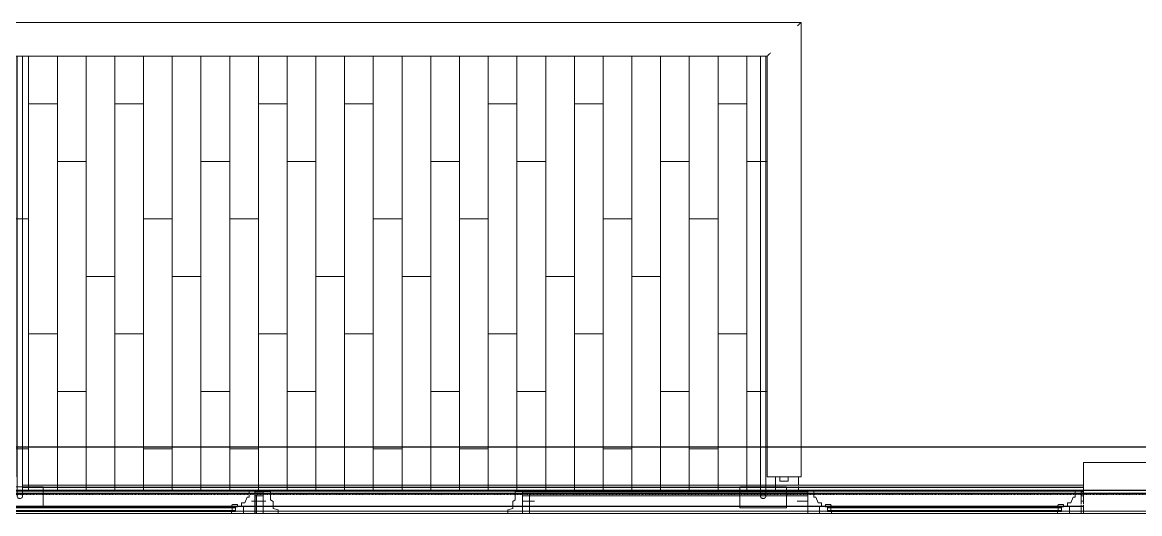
# Model space of a CAD drawing. Header units: inches. Extents: x -4235 to -464, y 9767 to 12269.
# Drawn here: x -3707.1 to -3551.5, y 12115.8 to 12184.2 of the extents above; entities that cross this region are included whole.
import ezdxf

# ---------------------------------------------------------------- set-up
doc = ezdxf.new("R2010")
doc.units = ezdxf.units.IN
doc.header["$MEASUREMENT"] = 0
doc.linetypes.add('Dash 1_16_', pattern=[0.125, 0.0625, -0.0625])
for name, color, linetype, lineweight in [('A-DOOR-1', 31, 'Continuous', 9), ('A-DOOR-FRAM', 31, 'Continuous', 20), ('A-FLOR-1', 192, 'Continuous', 9), ('A-FLOR-HRAL', 11, 'Continuous', 9), ('A-FLOR-PATT-1', 9, 'Continuous', 9), ('A-GENM', 5, 'Continuous', 9), ('A-GLAZ-1', 151, 'Continuous', 9), ('A-GLAZ-2', 151, 'Continuous', 20), ('A-ROOF-1', 10, 'Dash 1_16_', 9), ('A-WALL-1', 113, 'Continuous', 9), ('C-PROP-LINE-1', 91, 'Dash 1_16_', 50)]:
    doc.layers.add(name, color=color, linetype=linetype, lineweight=lineweight)

# ---------------------------------------------------------------- blocks, each defined once
blk = doc.blocks.new('Basic Wall _ EXT - FIBER CEMENT - LARGE - ___-2505162-BACKGROUND - ROOF PLAN')
at = {"layer": 'A-WALL-1'}
for p, q in [((-3673.59, 12118.91), (-3674.72, 12118.91)), ((-3673.59, 12118.91), (-3674.72, 12118.91)), ((-3674.72, 12118.88), (-3673.59, 12118.88)), ((-3673.59, 12118.88), (-3674.72, 12118.88)), ((-3607.23, 12118.91), (-3637.46, 12118.91)), ((-3607.23, 12118.91), (-3637.46, 12118.91)), ((-3637.46, 12118.88), (-3607.23, 12118.88)), ((-3607.23, 12118.88), (-3637.46, 12118.88)), ((-3605.43, 12118.91), (-3607.21, 12118.91)), ((-3605.43, 12118.91), (-3607.21, 12118.91)), ((-3607.21, 12118.88), (-3605.43, 12118.88)), ((-3605.43, 12118.88), (-3607.21, 12118.88)), ((-3604.36, 12118.91), (-3605.43, 12118.91)), ((-3604.36, 12118.91), (-3605.43, 12118.91)), ((-3605.42, 12118.88), (-3604.36, 12118.88)), ((-3604.36, 12118.88), (-3605.42, 12118.88)), ((-3604.25, 12118.91), (-3604.31, 12118.91)), ((-3604.25, 12118.91), (-3604.31, 12118.91)), ((-3604.31, 12118.88), (-3604.25, 12118.88)), ((-3604.25, 12118.88), (-3604.31, 12118.88)), ((-3604.17, 12118.91), (-3604.25, 12118.91)), ((-3604.17, 12118.91), (-3604.25, 12118.91)), ((-3604.25, 12118.88), (-3604.17, 12118.88)), ((-3604.17, 12118.88), (-3604.25, 12118.88)), ((-3604.08, 12118.91), (-3604.17, 12118.91)), ((-3604.08, 12118.91), (-3604.17, 12118.91)), ((-3604.17, 12118.88), (-3604.08, 12118.88)), ((-3604.08, 12118.88), (-3604.17, 12118.88)), ((-3603.98, 12118.91), (-3604.08, 12118.91)), ((-3603.98, 12118.91), (-3604.08, 12118.91)), ((-3604.08, 12118.88), (-3603.98, 12118.88)), ((-3603.98, 12118.88), (-3604.08, 12118.88)), ((-3603.89, 12118.91), (-3603.98, 12118.91)), ((-3603.89, 12118.91), (-3603.98, 12118.91)), ((-3603.98, 12118.88), (-3603.89, 12118.88)), ((-3603.89, 12118.88), (-3603.98, 12118.88)), ((-3603.8, 12118.91), (-3603.88, 12118.91)), ((-3603.8, 12118.91), (-3603.88, 12118.91)), ((-3603.88, 12118.88), (-3603.8, 12118.88)), ((-3603.8, 12118.88), (-3603.88, 12118.88)), ((-3603.72, 12118.91), (-3603.79, 12118.91)), ((-3603.72, 12118.91), (-3603.79, 12118.91)), ((-3603.78, 12118.88), (-3603.72, 12118.88)), ((-3603.72, 12118.88), (-3603.78, 12118.88)), ((-3603.66, 12118.91), (-3603.72, 12118.91)), ((-3603.66, 12118.91), (-3603.72, 12118.91)), ((-3603.72, 12118.88), (-3603.66, 12118.88)), ((-3603.66, 12118.88), (-3603.72, 12118.88)), ((-3600.84, 12118.91), (-3603.61, 12118.91)), ((-3600.84, 12118.91), (-3603.61, 12118.91)), ((-3603.61, 12118.88), (-3600.84, 12118.88)), ((-3600.84, 12118.88), (-3603.61, 12118.88)), ((-3600.73, 12118.91), (-3600.82, 12118.91)), ((-3600.73, 12118.91), (-3600.82, 12118.91)), ((-3600.82, 12118.88), (-3600.73, 12118.88)), ((-3600.73, 12118.88), (-3600.82, 12118.88)), ((-3597.74, 12118.91), (-3600.73, 12118.91)), ((-3597.74, 12118.91), (-3600.73, 12118.91)), ((-3600.73, 12118.88), (-3597.74, 12118.88)), ((-3597.74, 12118.88), (-3600.73, 12118.88)), ((-3559.34, 12118.91), (-3559.71, 12118.91)), ((-3559.34, 12118.91), (-3559.71, 12118.91)), ((-3559.71, 12118.88), (-3559.34, 12118.88)), ((-3559.34, 12118.88), (-3559.71, 12118.88)), ((-3673.59, 12116.87), (-3674.72, 12116.87)), ((-3673.59, 12116.87), (-3674.72, 12116.87)), ((-3674.72, 12116.84), (-3673.59, 12116.84)), ((-3673.59, 12116.84), (-3674.72, 12116.84)), ((-3607.23, 12116.87), (-3637.46, 12116.87)), ((-3607.23, 12116.87), (-3637.46, 12116.87)), ((-3637.46, 12116.84), (-3607.23, 12116.84)), ((-3607.23, 12116.84), (-3637.46, 12116.84)), ((-3607.13, 12116.87), (-3607.23, 12116.87)), ((-3607.13, 12116.87), (-3607.23, 12116.87)), ((-3607.23, 12116.84), (-3607.13, 12116.84)), ((-3607.13, 12116.84), (-3607.23, 12116.84)), ((-3606.82, 12116.87), (-3607.12, 12116.87)), ((-3606.82, 12116.87), (-3607.12, 12116.87)), ((-3607.12, 12116.84), (-3606.82, 12116.84)), ((-3606.82, 12116.84), (-3607.12, 12116.84)), ((-3606.32, 12116.87), (-3606.8, 12116.87)), ((-3606.32, 12116.87), (-3606.8, 12116.87)), ((-3606.8, 12116.84), (-3606.31, 12116.84)), ((-3606.31, 12116.84), (-3606.8, 12116.84)), ((-3601.21, 12116.87), (-3606.28, 12116.87)), ((-3601.21, 12116.87), (-3606.28, 12116.87)), ((-3606.28, 12116.84), (-3601.2, 12116.84)), ((-3601.2, 12116.84), (-3606.28, 12116.84)), ((-3600.87, 12116.87), (-3601.17, 12116.87)), ((-3600.87, 12116.87), (-3601.17, 12116.87)), ((-3601.17, 12116.84), (-3600.86, 12116.84)), ((-3600.86, 12116.84), (-3601.17, 12116.84)), ((-3600.74, 12116.87), (-3600.84, 12116.87)), ((-3600.74, 12116.87), (-3600.84, 12116.87)), ((-3600.84, 12116.84), (-3600.74, 12116.84)), ((-3600.74, 12116.84), (-3600.84, 12116.84)), ((-3597.74, 12116.87), (-3600.74, 12116.87)), ((-3597.74, 12116.87), (-3600.74, 12116.87)), ((-3600.74, 12116.84), (-3597.74, 12116.84)), ((-3597.74, 12116.84), (-3600.74, 12116.84)), ((-3559.34, 12116.87), (-3559.71, 12116.87)), ((-3559.34, 12116.87), (-3559.71, 12116.87)), ((-3559.71, 12116.84), (-3559.34, 12116.84)), ((-3559.34, 12116.84), (-3559.71, 12116.84))]:
    blk.add_line(p, q, dxfattribs=at)
blk = doc.blocks.new('Basic Wall _ EXT - FIBER CEMENT - LARGE - ___-2162455-BACKGROUND - ROOF PLAN')
at = {"layer": 'A-WALL-1'}
for p, q in [((-3604.36, 12119.8), (-3707.1, 12119.8)), ((-3706.63, 12119.5), (-3707.1, 12119.5)), ((-3706.63, 12119.5), (-3707.1, 12119.5)), ((-3706.63, 12119.48), (-3707.1, 12119.48)), ((-3706.63, 12119.46), (-3707.1, 12119.46)), ((-3706.63, 12119.46), (-3707.1, 12119.46)), ((-3706.63, 12119.46), (-3707.1, 12119.46)), ((-3705.85, 12119.5), (-3706.61, 12119.5)), ((-3705.85, 12119.5), (-3706.61, 12119.5)), ((-3705.85, 12119.48), (-3706.61, 12119.48)), ((-3705.85, 12119.46), (-3706.6, 12119.46)), ((-3705.85, 12119.46), (-3706.6, 12119.46)), ((-3705.85, 12119.46), (-3706.6, 12119.46)), ((-3705.18, 12119.5), (-3705.83, 12119.5)), ((-3705.18, 12119.5), (-3705.83, 12119.5)), ((-3705.18, 12119.48), (-3705.83, 12119.48)), ((-3705.18, 12119.46), (-3705.82, 12119.46)), ((-3705.18, 12119.46), (-3705.82, 12119.46)), ((-3705.18, 12119.46), (-3705.82, 12119.46)), ((-3704.66, 12119.5), (-3705.16, 12119.5)), ((-3704.66, 12119.5), (-3705.16, 12119.5)), ((-3704.66, 12119.48), (-3705.16, 12119.48)), ((-3704.66, 12119.46), (-3705.16, 12119.46)), ((-3704.66, 12119.46), (-3705.16, 12119.46)), ((-3704.66, 12119.46), (-3705.16, 12119.46)), ((-3704.34, 12119.5), (-3704.65, 12119.5)), ((-3704.34, 12119.5), (-3704.65, 12119.5)), ((-3704.34, 12119.48), (-3704.65, 12119.48)), ((-3704.34, 12119.46), (-3704.65, 12119.46)), ((-3704.34, 12119.46), (-3704.65, 12119.46)), ((-3704.34, 12119.46), (-3704.65, 12119.46)), ((-3704.23, 12119.5), (-3704.33, 12119.5)), ((-3704.23, 12119.5), (-3704.33, 12119.5)), ((-3704.23, 12119.48), (-3704.33, 12119.48)), ((-3704.23, 12119.46), (-3704.33, 12119.46)), ((-3704.23, 12119.46), (-3704.33, 12119.46)), ((-3704.23, 12119.46), (-3704.33, 12119.46)), ((-3607.23, 12119.5), (-3704.23, 12119.5)), ((-3607.23, 12119.5), (-3704.23, 12119.5)), ((-3607.23, 12119.48), (-3704.23, 12119.48)), ((-3607.23, 12119.46), (-3704.23, 12119.46)), ((-3607.23, 12119.46), (-3704.23, 12119.46)), ((-3607.23, 12119.46), (-3704.23, 12119.46)), ((-3607.12, 12119.5), (-3607.23, 12119.5)), ((-3607.12, 12119.5), (-3607.23, 12119.5)), ((-3607.12, 12119.48), (-3607.23, 12119.48)), ((-3607.12, 12119.46), (-3607.23, 12119.46)), ((-3607.12, 12119.46), (-3607.23, 12119.46)), ((-3607.12, 12119.46), (-3607.23, 12119.46)), ((-3606.8, 12119.5), (-3607.11, 12119.5)), ((-3606.8, 12119.5), (-3607.11, 12119.5)), ((-3606.8, 12119.48), (-3607.11, 12119.48)), ((-3606.8, 12119.46), (-3607.11, 12119.46)), ((-3606.8, 12119.46), (-3607.11, 12119.46)), ((-3606.8, 12119.46), (-3607.11, 12119.46)), ((-3606.28, 12119.5), (-3606.78, 12119.5)), ((-3606.28, 12119.5), (-3606.78, 12119.5)), ((-3606.28, 12119.48), (-3606.78, 12119.48)), ((-3606.28, 12119.46), (-3606.78, 12119.46)), ((-3606.28, 12119.46), (-3606.78, 12119.46)), ((-3606.28, 12119.46), (-3606.77, 12119.46)), ((-3605.61, 12119.5), (-3606.26, 12119.5)), ((-3605.61, 12119.5), (-3606.26, 12119.5)), ((-3605.61, 12119.48), (-3606.26, 12119.48)), ((-3605.61, 12119.46), (-3606.25, 12119.46)), ((-3605.61, 12119.46), (-3606.25, 12119.46)), ((-3605.61, 12119.46), (-3606.25, 12119.46)), ((-3604.82, 12119.5), (-3605.58, 12119.5)), ((-3604.82, 12119.5), (-3605.58, 12119.5)), ((-3604.82, 12119.48), (-3605.58, 12119.48)), ((-3604.82, 12119.46), (-3605.58, 12119.46)), ((-3604.82, 12119.46), (-3605.58, 12119.46)), ((-3604.82, 12119.46), (-3605.57, 12119.46)), ((-3604.36, 12119.5), (-3604.8, 12119.5)), ((-3604.36, 12119.5), (-3604.8, 12119.5)), ((-3604.36, 12119.48), (-3604.79, 12119.48)), ((-3604.36, 12119.46), (-3604.79, 12119.46)), ((-3604.36, 12119.46), (-3604.79, 12119.46)), ((-3604.36, 12119.46), (-3604.79, 12119.46)), ((-3604.25, 12119.8), (-3604.31, 12119.8)), ((-3604.25, 12119.5), (-3604.31, 12119.5)), ((-3604.25, 12119.5), (-3604.31, 12119.5)), ((-3604.25, 12119.48), (-3604.31, 12119.48)), ((-3604.25, 12119.46), (-3604.31, 12119.46)), ((-3604.25, 12119.46), (-3604.31, 12119.46)), ((-3604.25, 12119.46), (-3604.31, 12119.46)), ((-3604.17, 12119.8), (-3604.25, 12119.8)), ((-3604.17, 12119.5), (-3604.25, 12119.5)), ((-3604.17, 12119.5), (-3604.25, 12119.5)), ((-3604.17, 12119.48), (-3604.25, 12119.48)), ((-3604.17, 12119.46), (-3604.25, 12119.46)), ((-3604.17, 12119.46), (-3604.25, 12119.46)), ((-3604.17, 12119.46), (-3604.25, 12119.46)), ((-3604.08, 12119.8), (-3604.17, 12119.8)), ((-3604.08, 12119.5), (-3604.17, 12119.5)), ((-3604.08, 12119.5), (-3604.17, 12119.5)), ((-3604.08, 12119.48), (-3604.17, 12119.48)), ((-3604.08, 12119.46), (-3604.17, 12119.46)), ((-3604.08, 12119.46), (-3604.17, 12119.46)), ((-3604.08, 12119.46), (-3604.17, 12119.46)), ((-3603.98, 12119.8), (-3604.08, 12119.8)), ((-3603.98, 12119.5), (-3604.08, 12119.5)), ((-3603.98, 12119.5), (-3604.08, 12119.5)), ((-3603.98, 12119.48), (-3604.08, 12119.48)), ((-3603.98, 12119.46), (-3604.08, 12119.46)), ((-3603.98, 12119.46), (-3604.08, 12119.46)), ((-3603.98, 12119.46), (-3604.08, 12119.46)), ((-3603.89, 12119.8), (-3603.98, 12119.8)), ((-3603.89, 12119.5), (-3603.96, 12119.5)), ((-3603.89, 12119.5), (-3603.96, 12119.5)), ((-3603.89, 12119.48), (-3603.95, 12119.48)), ((-3603.89, 12119.46), (-3603.95, 12119.46)), ((-3603.89, 12119.46), (-3603.95, 12119.46)), ((-3603.89, 12119.46), (-3603.95, 12119.46)), ((-3603.8, 12119.8), (-3603.88, 12119.8)), ((-3603.8, 12119.5), (-3603.88, 12119.5)), ((-3603.8, 12119.5), (-3603.88, 12119.5)), ((-3603.8, 12119.48), (-3603.88, 12119.48)), ((-3603.8, 12119.46), (-3603.88, 12119.46)), ((-3603.8, 12119.46), (-3603.88, 12119.46)), ((-3603.8, 12119.46), (-3603.88, 12119.46)), ((-3603.72, 12119.8), (-3603.79, 12119.8)), ((-3603.72, 12119.5), (-3603.79, 12119.5)), ((-3603.72, 12119.5), (-3603.79, 12119.5)), ((-3603.72, 12119.48), (-3603.79, 12119.48)), ((-3603.72, 12119.46), (-3603.79, 12119.46)), ((-3603.72, 12119.46), (-3603.79, 12119.46)), ((-3603.72, 12119.46), (-3603.79, 12119.46)), ((-3603.66, 12119.8), (-3603.72, 12119.8)), ((-3603.66, 12119.5), (-3603.72, 12119.5)), ((-3603.66, 12119.5), (-3603.72, 12119.5)), ((-3603.66, 12119.48), (-3603.72, 12119.48)), ((-3603.66, 12119.46), (-3603.72, 12119.46)), ((-3603.66, 12119.46), (-3603.72, 12119.46)), ((-3603.66, 12119.46), (-3603.72, 12119.46)), ((-3559.34, 12119.8), (-3603.61, 12119.8)), ((-3603.14, 12119.5), (-3603.61, 12119.5)), ((-3603.14, 12119.5), (-3603.61, 12119.5)), ((-3603.14, 12119.48), (-3603.61, 12119.48)), ((-3603.14, 12119.46), (-3603.61, 12119.46)), ((-3603.14, 12119.46), (-3603.61, 12119.46)), ((-3603.14, 12119.46), (-3603.61, 12119.46)), ((-3602.36, 12119.5), (-3603.12, 12119.5)), ((-3602.36, 12119.5), (-3603.12, 12119.5)), ((-3602.36, 12119.48), (-3603.11, 12119.48)), ((-3602.36, 12119.46), (-3603.11, 12119.46)), ((-3602.36, 12119.46), (-3603.11, 12119.46)), ((-3602.36, 12119.46), (-3603.11, 12119.46)), ((-3601.68, 12119.5), (-3602.34, 12119.5)), ((-3601.68, 12119.5), (-3602.34, 12119.5)), ((-3601.68, 12119.48), (-3602.33, 12119.48)), ((-3601.68, 12119.46), (-3602.33, 12119.46)), ((-3601.68, 12119.46), (-3602.33, 12119.46)), ((-3601.68, 12119.46), (-3602.33, 12119.46)), ((-3601.17, 12119.5), (-3601.67, 12119.5)), ((-3601.17, 12119.5), (-3601.67, 12119.5)), ((-3601.17, 12119.48), (-3601.67, 12119.48)), ((-3601.17, 12119.46), (-3601.66, 12119.46)), ((-3601.17, 12119.46), (-3601.66, 12119.46)), ((-3601.17, 12119.46), (-3601.66, 12119.46)), ((-3600.84, 12119.5), (-3601.16, 12119.5)), ((-3600.84, 12119.5), (-3601.16, 12119.5)), ((-3600.84, 12119.48), (-3601.16, 12119.48)), ((-3600.84, 12119.46), (-3601.15, 12119.46)), ((-3600.84, 12119.46), (-3601.15, 12119.46)), ((-3600.84, 12119.46), (-3601.15, 12119.46)), ((-3600.73, 12119.5), (-3600.84, 12119.5)), ((-3600.73, 12119.5), (-3600.84, 12119.5)), ((-3600.73, 12119.48), (-3600.84, 12119.48)), ((-3600.73, 12119.46), (-3600.84, 12119.46)), ((-3600.73, 12119.46), (-3600.84, 12119.46)), ((-3600.73, 12119.46), (-3600.84, 12119.46)), ((-3559.34, 12119.5), (-3600.73, 12119.5)), ((-3559.34, 12119.5), (-3600.73, 12119.5)), ((-3559.34, 12119.48), (-3600.73, 12119.48)), ((-3559.34, 12119.46), (-3600.73, 12119.46)), ((-3559.34, 12119.46), (-3600.73, 12119.46)), ((-3559.34, 12119.46), (-3600.73, 12119.46)), ((-3704.7, 12116.87), (-3709.77, 12116.87)), ((-3704.7, 12116.87), (-3709.77, 12116.87)), ((-3709.77, 12116.84), (-3704.7, 12116.84)), ((-3704.7, 12116.84), (-3709.77, 12116.84)), ((-3704.36, 12116.87), (-3704.66, 12116.87)), ((-3704.36, 12116.87), (-3704.66, 12116.87)), ((-3704.66, 12116.84), (-3704.36, 12116.84)), ((-3704.36, 12116.84), (-3704.66, 12116.84)), ((-3704.23, 12116.87), (-3704.34, 12116.87)), ((-3704.23, 12116.87), (-3704.34, 12116.87)), ((-3704.34, 12116.84), (-3704.23, 12116.84)), ((-3704.23, 12116.84), (-3704.34, 12116.84)), ((-3607.23, 12116.87), (-3704.23, 12116.87)), ((-3607.23, 12116.87), (-3704.23, 12116.87)), ((-3704.23, 12116.84), (-3607.23, 12116.84)), ((-3607.23, 12116.84), (-3704.23, 12116.84)), ((-3607.13, 12116.87), (-3607.23, 12116.87)), ((-3607.13, 12116.87), (-3607.23, 12116.87)), ((-3607.23, 12116.84), (-3607.13, 12116.84)), ((-3607.13, 12116.84), (-3607.23, 12116.84)), ((-3606.82, 12116.87), (-3607.12, 12116.87)), ((-3606.82, 12116.87), (-3607.12, 12116.87)), ((-3607.12, 12116.84), (-3606.82, 12116.84)), ((-3606.82, 12116.84), (-3607.12, 12116.84)), ((-3606.32, 12116.87), (-3606.8, 12116.87)), ((-3606.32, 12116.87), (-3606.8, 12116.87)), ((-3606.8, 12116.84), (-3606.31, 12116.84)), ((-3606.31, 12116.84), (-3606.8, 12116.84)), ((-3601.21, 12116.87), (-3606.28, 12116.87)), ((-3601.21, 12116.87), (-3606.28, 12116.87)), ((-3606.28, 12116.84), (-3601.2, 12116.84)), ((-3601.2, 12116.84), (-3606.28, 12116.84)), ((-3600.87, 12116.87), (-3601.17, 12116.87)), ((-3600.87, 12116.87), (-3601.17, 12116.87)), ((-3601.17, 12116.84), (-3600.86, 12116.84)), ((-3600.86, 12116.84), (-3601.17, 12116.84)), ((-3600.74, 12116.87), (-3600.84, 12116.87)), ((-3600.74, 12116.87), (-3600.84, 12116.87)), ((-3600.84, 12116.84), (-3600.74, 12116.84)), ((-3600.74, 12116.84), (-3600.84, 12116.84)), ((-3559.34, 12116.87), (-3600.74, 12116.87)), ((-3559.34, 12116.87), (-3600.74, 12116.87)), ((-3600.74, 12116.84), (-3559.34, 12116.84)), ((-3559.34, 12116.84), (-3600.74, 12116.84))]:
    blk.add_line(p, q, dxfattribs=at)
blk = doc.blocks.new('Basic Wall _ EXT - FIBER CEMENT - SMALL - ___-2145929-BACKGROUND - ROOF PLAN')
at = {"layer": 'A-WALL-1'}
for p, q in [((-2061.36, 12125.15), (-3867.29, 12125.15)), ((-2061.36, 12125.15), (-3867.29, 12125.15)), ((-3867.21, 12125.07), (-2061.44, 12125.07)), ((-2061.44, 12125.07), (-3867.21, 12125.07)), ((-2067.39, 12119.12), (-3861.25, 12119.12)), ((-2067.46, 12119.05), (-3861.19, 12119.05)), ((-2067.84, 12118.67), (-3860.81, 12118.67)), ((-2067.92, 12118.59), (-3860.73, 12118.59)), ((-2067.92, 12118.59), (-3860.73, 12118.59)), ((-2070.35, 12116.17), (-3858.3, 12116.17)), ((-2070.35, 12116.17), (-3858.3, 12116.17))]:
    blk.add_line(p, q, dxfattribs=at)
blk = doc.blocks.new('Window-Double_Hung-Andersen-400_Series-Tilt_Wash - DOUBLE HUNG - COTTAGE - 3RD FLOOR-2888547-BACKGROUND - ROOF PLAN')
at = {"layer": 'A-GLAZ-1'}
for p, q in [((-16.29, -2.13), (-15.7, -2.13)), ((-16.29, -2.5), (-15.7, -2.5)), ((-15.82, -2.5), (-15.82, -2.13)), ((-15.7, -2), (15.7, -2)), ((-15.7, -2.13), (15.7, -2.13)), ((-15.7, -2.5), (10.49, -2.5)), ((-15.7, -2.63), (10.49, -2.63)), ((10.49, -2.5), (10.6, -2.5)), ((10.49, -2.63), (10.6, -2.63)), ((10.6, -2.5), (10.92, -2.5)), ((10.61, -2.63), (10.92, -2.63)), ((10.93, -2.5), (11.44, -2.5)), ((10.95, -2.63), (11.44, -2.63)), ((11.44, -2.5), (12.11, -2.5)), ((11.47, -2.63), (12.11, -2.63)), ((12.12, -2.5), (12.9, -2.5)), ((12.15, -2.63), (12.9, -2.63)), ((12.9, -2.5), (13.74, -2.5)), ((12.94, -2.63), (13.74, -2.63)), ((13.74, -2.5), (14.58, -2.5)), ((13.78, -2.63), (14.58, -2.63)), ((14.58, -2.5), (15.36, -2.5)), ((14.62, -2.63), (15.36, -2.63)), ((15.37, -2.5), (15.7, -2.5)), ((15.39, -2.63), (15.7, -2.63)), ((16.29, -2.13), (15.7, -2.13)), ((16.04, -2.5), (15.7, -2.5)), ((15.82, -2.49), (15.82, -2.13)), ((16.29, -2.5), (16.04, -2.5))]:
    blk.add_line(p, q, dxfattribs=at)
at = {"layer": 'A-GLAZ-2'}
for p, q in [((-19.01, -2.01), (-19.01, -1.69)), ((-19.01, -2.69), (-19.01, -2.01)), ((-19.01, -2.89), (-19.01, -2.72)), ((-19.01, -2.95), (-19.01, -2.9)), ((-19.01, -4.11), (-19.01, -3)), ((-17.42, -2.01), (-17.42, -1.69)), ((-17.42, -2.69), (-17.42, -2.01)), ((-17.42, -2.75), (-16.57, -2.75)), ((-17.14, -2.89), (-17.14, -2.75)), ((-17.14, -2.95), (-17.14, -2.9)), ((-17.14, -3), (-17.14, -2.95)), ((-17.14, -3.19), (-17.14, -3)), ((-16.57, -2.63), (-16.57, -2.69)), ((-15.7, -2.63), (-16.57, -2.63)), ((-16.57, -2.72), (-16.57, -2.89)), ((-16.57, -2.9), (-16.57, -2.95)), ((-15.86, -2.97), (-16.57, -2.97)), ((-15.7, -2), (-16.29, -2)), ((-16.29, -2.63), (-16.29, -2.01)), ((-15.85, -2.95), (-15.82, -2.9)), ((-15.82, -2.89), (-15.74, -2.72)), ((-15.78, -1.69), (-15.7, -2)), ((-15.73, -2.69), (-15.7, -2.63)), ((15.78, -1.69), (15.7, -2)), ((15.7, -2), (16.29, -2)), ((15.73, -2.69), (15.7, -2.63)), ((15.7, -2.63), (16.04, -2.63)), ((15.82, -2.89), (15.74, -2.72)), ((15.85, -2.95), (15.82, -2.9)), ((15.86, -2.97), (16.55, -2.97)), ((16.06, -2.63), (16.55, -2.63)), ((16.29, -2.49), (16.29, -2.01)), ((16.29, -2.63), (16.29, -2.49)), ((16.57, -2.63), (16.57, -2.67)), ((16.57, -2.72), (16.57, -2.89)), ((16.57, -2.9), (16.57, -2.95)), ((16.88, -2.75), (16.58, -2.75)), ((16.99, -2.75), (16.89, -2.75)), ((17.42, -2.75), (16.99, -2.75)), ((17.14, -2.89), (17.14, -2.75)), ((17.14, -2.95), (17.14, -2.9)), ((17.14, -3), (17.14, -2.95)), ((17.14, -3.19), (17.14, -3)), ((17.42, -2.01), (17.42, -1.69)), ((17.42, -2.69), (17.42, -2.01)), ((19.01, -1.69), (19.01, -2.01)), ((19.01, -2.01), (19.01, -2.69)), ((19.01, -2.72), (19.01, -2.89)), ((19.01, -2.9), (19.01, -2.95)), ((19.01, -2.95), (19.01, -3)), ((19.01, -3), (19.01, -4.11)), ((-19.01, -3.44), (-20.51, -3.44)), ((-19.01, -4.16), (-19.01, -4.11)), ((-19.01, -4.28), (-19.01, -4.17)), ((-19.01, -4.81), (-19.01, -4.56)), ((-18.2, -4), (-17.92, -4)), ((-18.2, -4.11), (-18.2, -4)), ((-18.2, -4.16), (-18.2, -4.11)), ((-18.2, -4.28), (-18.2, -4.17)), ((-18.2, -4.81), (-18.2, -4.56)), ((-17.92, -4), (-17.61, -3.19)), ((-17.61, -3.19), (-17.14, -3.19)), ((17.61, -3.19), (17.14, -3.19)), ((17.92, -4), (17.61, -3.19)), ((18.2, -4), (17.92, -4)), ((18.2, -4.11), (18.2, -4)), ((18.2, -4.16), (18.2, -4.11)), ((18.2, -4.28), (18.2, -4.16)), ((18.2, -4.33), (18.2, -4.28)), ((18.2, -4.81), (18.2, -4.56)), ((19.01, -3.44), (20.51, -3.44)), ((19.01, -4.11), (19.01, -4.16)), ((19.01, -4.16), (19.01, -4.28)), ((19.01, -4.28), (19.01, -4.33)), ((19.01, -4.56), (19.01, -4.81)), ((10.49, -4.81), (-19.01, -4.81)), ((10.58, -4.81), (10.49, -4.81)), ((13.36, -4.81), (10.6, -4.81)), ((13.47, -4.81), (13.42, -4.81)), ((13.55, -4.81), (13.47, -4.81)), ((13.64, -4.81), (13.56, -4.81)), ((13.74, -4.81), (13.64, -4.81)), ((13.84, -4.81), (13.74, -4.81)), ((13.93, -4.81), (13.84, -4.81)), ((14, -4.81), (13.93, -4.81)), ((14.06, -4.81), (14.01, -4.81)), ((16.81, -4.81), (14.11, -4.81)), ((16.97, -4.81), (16.81, -4.81)), ((19.01, -4.81), (16.99, -4.81))]:
    blk.add_line(p, q, dxfattribs=at)
blk = doc.blocks.new('Door-Inswing-Andersen-400_Series-Single - 3_ 0-1_8_ x 6_ 7-1_2_ - 3rd floor-V51-BACKGROUND - ROOF PLAN')
at = {"layer": 'A-DOOR-FRAM'}
for p, q in [((-18.06, 4.8), (-18.06, 4.56)), ((-18.06, 4.75), (-18.06, 4.56)), ((-18.06, 4.75), (-17.03, 4.75)), ((-17.03, 4.56), (-17.03, 4.75)), ((17.03, 4.56), (17.03, 4.75)), ((18.06, 4.75), (17.03, 4.75)), ((18.06, 4.56), (18.06, 4.8)), ((18.06, 4.75), (18.06, 4.56)), ((-19.69, 3.44), (-18.06, 3.44)), ((-18.06, 4.28), (-18.06, 4.17)), ((-18.06, 4.28), (-18.06, 4.17)), ((-18.06, 4.16), (-18.06, 4.11)), ((-18.06, 4.16), (-18.06, 4.11)), ((-18.06, 4.11), (-18.06, 3)), ((-18.06, 4.11), (-18.06, 3)), ((-17.03, 4.17), (-17.03, 4.28)), ((-17.03, 4.11), (-17.03, 4.16)), ((-17.03, 3.63), (-17.03, 4.11)), ((-16.69, 3.39), (-17.03, 3.63)), ((-16.69, 3), (-16.69, 3.39)), ((16.69, 3.39), (17.03, 3.63)), ((16.69, 3), (16.69, 3.39)), ((17.03, 4.29), (17.03, 4.34)), ((17.03, 4.17), (17.03, 4.27)), ((17.03, 4.11), (17.03, 4.16)), ((17.03, 3.63), (17.03, 4.11)), ((18.06, 4.34), (18.06, 4.29)), ((18.06, 4.29), (18.06, 4.34)), ((18.06, 4.27), (18.06, 4.17)), ((18.06, 4.17), (18.06, 4.27)), ((18.06, 4.16), (18.06, 4.11)), ((18.06, 4.11), (18.06, 4.16)), ((18.06, 4.11), (18.06, 3)), ((18.06, 3), (18.06, 4.11)), ((19.69, 3.44), (18.06, 3.44)), ((-18.06, 2.95), (-18.06, 2.9)), ((-18.06, 2.95), (-18.06, 2.9)), ((-18.06, 2.89), (-18.06, 2.72)), ((-18.06, 2.89), (-18.06, 2.72)), ((-18.06, 2.69), (-18.06, 2.01)), ((-18.06, 2.69), (-18.06, 2.01)), ((-18.06, 2.01), (-18.06, 1.69)), ((-18.06, 2.01), (-18.06, 1.69)), ((-16.69, 2.9), (-16.69, 2.95)), ((-16.69, 2.72), (-16.69, 2.89)), ((-16.69, 2.39), (-16.69, 2.69)), ((-16, 2.23), (-16.69, 2.39)), ((-16, 2.01), (-16, 2.23)), ((-16, 1.69), (-16, 2.01)), ((16, 2.23), (16.69, 2.39)), ((16, 2.01), (16, 2.23)), ((16, 1.69), (16, 2.01)), ((16.69, 2.9), (16.69, 2.95)), ((16.69, 2.72), (16.69, 2.89)), ((16.69, 2.39), (16.69, 2.69)), ((18.06, 2.95), (18.06, 2.9)), ((18.06, 2.9), (18.06, 2.95)), ((18.06, 2.89), (18.06, 2.72)), ((18.06, 2.72), (18.06, 2.89)), ((18.06, 2.69), (18.06, 2.01)), ((18.06, 2.01), (18.06, 2.69)), ((18.06, 2.01), (18.06, 1.69)), ((18.06, 1.69), (18.06, 2.01))]:
    blk.add_line(p, q, dxfattribs=at)
blk = doc.blocks.new('Window-Double_Hung-Andersen-400_Series-Tilt_Wash - DOUBLE HUNG - COTTAGE - 3RD FLOOR-V75-BACKGROUND - ROOF PLAN')
at = {"layer": 'A-GLAZ-1'}
for p, q in [((-16.29, 2.5), (-15.7, 2.5)), ((-16.29, 2.12), (-15.7, 2.12)), ((-15.82, 2.5), (-15.82, 2.12)), ((-15.7, 2.62), (15.7, 2.62)), ((-15.7, 2.5), (15.7, 2.5)), ((-15.7, 2.12), (15.7, 2.12)), ((-15.7, 2), (15.7, 2)), ((16.29, 2.5), (15.7, 2.5)), ((16.29, 2.12), (15.7, 2.12)), ((15.82, 2.5), (15.82, 2.14))]:
    blk.add_line(p, q, dxfattribs=at)
at = {"layer": 'A-GLAZ-2'}
for p, q in [((19.01, 4.81), (-19.01, 4.81)), ((-19.01, 4.81), (-19.01, 4.56)), ((-18.2, 4.81), (-18.2, 4.56)), ((18.2, 4.81), (18.2, 4.56)), ((19.01, 4.56), (19.01, 4.81)), ((-19.01, 3.44), (-20.51, 3.44)), ((-19.01, 4.34), (-19.01, 4.28)), ((-19.01, 4.22), (-19.01, 4.17)), ((-19.01, 4.16), (-19.01, 4.11)), ((-19.01, 4.11), (-19.01, 3)), ((-18.2, 4.34), (-18.2, 4.28)), ((-18.2, 4.22), (-18.2, 4.17)), ((-18.2, 4.16), (-18.2, 4.11)), ((-18.2, 4.11), (-18.2, 4)), ((-18.2, 4), (-17.92, 4)), ((-17.92, 4), (-17.61, 3.19)), ((-17.61, 3.19), (-17.14, 3.19)), ((-17.14, 3.19), (-17.14, 3)), ((17.61, 3.19), (17.14, 3.19)), ((17.14, 3.17), (17.14, 3)), ((17.92, 4), (17.61, 3.19)), ((18.2, 4), (17.92, 4)), ((18.2, 4.33), (18.2, 4.28)), ((18.2, 4.22), (18.2, 4.17)), ((18.2, 4.11), (18.2, 4)), ((19.01, 4.28), (19.01, 4.33)), ((19.01, 4.17), (19.01, 4.21)), ((19.01, 3), (19.01, 4.11)), ((19.01, 3.44), (19.39, 3.44)), ((-19.01, 2.95), (-19.01, 2.9)), ((-19.01, 2.89), (-19.01, 2.72)), ((-19.01, 2.69), (-19.01, 2.01)), ((-19.01, 2.01), (-19.01, 1.69)), ((-17.42, 2.75), (-16.57, 2.75)), ((-17.42, 2.69), (-17.42, 2.01)), ((-17.42, 2.01), (-17.42, 1.69)), ((-17.14, 2.95), (-17.14, 2.9)), ((-17.14, 2.89), (-17.14, 2.75)), ((-15.86, 2.97), (-16.57, 2.97)), ((-16.57, 2.9), (-16.57, 2.95)), ((-16.57, 2.72), (-16.57, 2.89)), ((-16.57, 2.62), (-16.57, 2.69)), ((-15.7, 2.62), (-16.57, 2.62)), ((-16.29, 2.62), (-16.29, 2.01)), ((-15.7, 2), (-16.29, 2)), ((-15.85, 2.95), (-15.82, 2.9)), ((-15.82, 2.89), (-15.74, 2.72)), ((-15.78, 1.69), (-15.7, 2)), ((-15.73, 2.69), (-15.7, 2.62)), ((15.73, 2.69), (15.7, 2.62)), ((15.7, 2.62), (16.57, 2.62)), ((15.7, 2), (16.29, 2)), ((15.74, 1.82), (15.7, 2)), ((15.82, 2.89), (15.74, 2.72)), ((15.78, 1.69), (15.75, 1.82)), ((15.84, 2.94), (15.82, 2.9)), ((15.86, 2.97), (16.57, 2.97)), ((16.29, 2.62), (16.29, 2.01)), ((16.57, 2.9), (16.57, 2.94)), ((16.57, 2.72), (16.57, 2.89)), ((17.42, 2.75), (16.57, 2.75)), ((16.57, 2.62), (16.57, 2.69)), ((17.14, 2.94), (17.14, 2.9)), ((17.14, 2.89), (17.14, 2.75)), ((17.42, 2.69), (17.42, 2.01)), ((17.42, 2.01), (17.42, 1.86)), ((17.42, 1.85), (17.42, 1.69)), ((19.01, 2.72), (19.01, 2.89)), ((19.01, 2.01), (19.01, 2.69)), ((19.01, 1.9), (19.01, 2.01)), ((19.01, 1.69), (19.01, 1.89))]:
    blk.add_line(p, q, dxfattribs=at)
blk = doc.blocks.new('Family1 - SCUPPER-V152-BACKGROUND - ROOF PLAN')
at = {"layer": 'A-GENM'}
for p, q in [((-5, -2.01), (-5, -1.69)), ((-5, -2.89), (-5, -2.01)), ((-5, -2.94), (-5, -2.9)), ((-5, -4.11), (-5, -3)), ((5, -1.69), (5, -2.01)), ((5, -2.01), (5, -2.89)), ((5, -3), (5, -4.11)), ((-5, -4.27), (-5, -4.17)), ((-5, -4.33), (-5, -4.28)), ((-5, -4.39), (-5, -4.34)), ((-5, -4.97), (-5, -4.56)), ((5, -4.17), (5, -4.27)), ((5, -4.28), (5, -4.33)), ((5, -4.34), (5, -4.39)), ((5, -4.56), (5, -4.97)), ((-5, -8.81), (-5, -4.97)), ((5, -4.97), (5, -8.81)), ((5, -8.81), (-5, -8.81))]:
    blk.add_line(p, q, dxfattribs=at)
blk = doc.blocks.new('Railing - Baluster_01-V160-BACKGROUND - ROOF PLAN')
at = {"layer": 'A-FLOR-HRAL'}
for p, q in [((-0.59, 1.18), (0.59, 1.18)), ((-0.59, 0.59), (-0.59, 1.18)), ((0.59, 1.18), (0.59, 0.59))]:
    blk.add_line(p, q, dxfattribs=at)
blk = doc.blocks.new('Railing - Railing-2700290-BACKGROUND - ROOF PLAN')
at = {"layer": 'A-FLOR-HRAL'}
for p, q in [((-3598.7, 12184.2), (-3712.75, 12184.2)), ((-3712.75, 12184.2), (-3712.75, 12125.15)), ((-3598.7, 12125.15), (-3598.7, 12184.2)), ((-3708.02, 12179.48), (-3603.42, 12179.48)), ((-3708.02, 12125.15), (-3708.02, 12179.48)), ((-3603.42, 12179.48), (-3603.42, 12125.15)), ((-3712.75, 12125.15), (-3712.75, 12125.07)), ((-3712.75, 12125.07), (-3712.75, 12120.95)), ((-3708.02, 12125.07), (-3708.02, 12125.15)), ((-3708.02, 12120.95), (-3708.02, 12125.07)), ((-3603.42, 12125.15), (-3603.42, 12125.07)), ((-3603.42, 12125.07), (-3603.42, 12120.95)), ((-3598.7, 12125.07), (-3598.7, 12125.15)), ((-3598.7, 12120.95), (-3598.7, 12125.07)), ((-3712.28, 12120.95), (-3712.75, 12120.95)), ((-3708.5, 12120.95), (-3712.28, 12120.95)), ((-3708.26, 12120.95), (-3708.5, 12120.95)), ((-3708.02, 12120.95), (-3708.26, 12120.95)), ((-3603.07, 12120.95), (-3603.42, 12120.95)), ((-3602.95, 12120.95), (-3603.07, 12120.95)), ((-3599.17, 12120.95), (-3602.95, 12120.95)), ((-3598.7, 12120.95), (-3599.17, 12120.95))]:
    blk.add_line(p, q, dxfattribs=at)
for points, knots in [([(-3712.75, 12184.2), (-3712.75, 12184.2), (-3712.74, 12184.19), (-3712.71, 12184.17), (-3712.69, 12184.14), (-3712.66, 12184.11), (-3712.63, 12184.08), (-3712.6, 12184.06), (-3712.56, 12184.02), (-3712.52, 12183.97), (-3712.49, 12183.94), (-3712.45, 12183.9), (-3712.38, 12183.83), (-3712.32, 12183.77), (-3712.28, 12183.73)], [0, 0, 0, 0, 0.166667, 0.25, 0.333333, 0.416667, 0.458333, 0.5, 0.583333, 0.666667, 0.708333, 0.75, 0.833333, 1, 1, 1, 1]), ([(-3598.7, 12184.2), (-3598.7, 12184.2), (-3598.71, 12184.19), (-3598.73, 12184.17), (-3598.76, 12184.14), (-3598.79, 12184.11), (-3598.82, 12184.08), (-3598.84, 12184.06), (-3598.88, 12184.02), (-3598.93, 12183.97), (-3598.96, 12183.94), (-3599, 12183.9), (-3599.07, 12183.83), (-3599.13, 12183.77), (-3599.17, 12183.73)], [0, 0, 0, 0, 0.166667, 0.25, 0.333333, 0.416667, 0.458333, 0.5, 0.583333, 0.666667, 0.708333, 0.75, 0.833333, 1, 1, 1, 1]), ([(-3708.5, 12179.95), (-3708.45, 12179.91), (-3708.39, 12179.85), (-3708.32, 12179.77), (-3708.27, 12179.72), (-3708.23, 12179.69), (-3708.2, 12179.65), (-3708.17, 12179.62), (-3708.14, 12179.59), (-3708.12, 12179.57), (-3708.09, 12179.54), (-3708.06, 12179.51), (-3708.03, 12179.49), (-3708.02, 12179.48), (-3708.02, 12179.48)], [0, 0, 0, 0, 0.166667, 0.25, 0.333333, 0.375, 0.416667, 0.5, 0.541667, 0.583333, 0.666667, 0.75, 0.833333, 1, 1, 1, 1]), ([(-3602.95, 12179.95), (-3602.99, 12179.91), (-3603.05, 12179.85), (-3603.13, 12179.77), (-3603.18, 12179.72), (-3603.21, 12179.69), (-3603.25, 12179.65), (-3603.28, 12179.62), (-3603.31, 12179.59), (-3603.33, 12179.57), (-3603.36, 12179.54), (-3603.39, 12179.51), (-3603.42, 12179.49), (-3603.42, 12179.48), (-3603.42, 12179.48)], [0, 0, 0, 0, 0.166667, 0.25, 0.333333, 0.375, 0.416667, 0.5, 0.541667, 0.583333, 0.666667, 0.75, 0.833333, 1, 1, 1, 1])]:
    blk.add_open_spline(points, degree=3, knots=knots, dxfattribs=at)
at = {"rotation": 180}
blk.add_blockref('Railing - Baluster_01-V160-BACKGROUND - ROOF PLAN', (-3601.06, 12121.54), dxfattribs=at)
blk = doc.blocks.new('Walls 71 - Walls 1-2571845-BACKGROUND - ROOF PLAN')
at = {"layer": 'A-WALL-1'}
for p, q in [((-3604.36, 12179.48), (-3604.36, 12125.15)), ((-3603.61, 12125.15), (-3603.61, 12179.48)), ((-3604.36, 12125.15), (-3604.36, 12125.07)), ((-3604.36, 12125.07), (-3604.36, 12119.58)), ((-3603.61, 12125.07), (-3603.61, 12125.15)), ((-3603.61, 12119.58), (-3603.61, 12125.07)), ((-3607.23, 12119.58), (-3607.23, 12119.12)), ((-3604.36, 12119.58), (-3607.23, 12119.58)), ((-3607.23, 12119.58), (-3600.73, 12119.58)), ((-3607.23, 12119.12), (-3607.23, 12118.71)), ((-3607.23, 12118.55), (-3607.23, 12118.5)), ((-3607.23, 12118.49), (-3607.23, 12118.43)), ((-3607.23, 12118.43), (-3607.23, 12118.32)), ((-3604.36, 12119.58), (-3604.36, 12119.12)), ((-3604.36, 12119.12), (-3604.36, 12118.71)), ((-3604.36, 12118.55), (-3604.36, 12118.5)), ((-3604.36, 12118.49), (-3604.36, 12118.43)), ((-3604.36, 12118.43), (-3604.36, 12118.32)), ((-3604.25, 12119.58), (-3604.31, 12119.58)), ((-3604.17, 12119.58), (-3604.25, 12119.58)), ((-3604.08, 12119.58), (-3604.17, 12119.58)), ((-3603.98, 12119.58), (-3604.08, 12119.58)), ((-3603.89, 12119.58), (-3603.98, 12119.58)), ((-3603.79, 12119.58), (-3603.88, 12119.58)), ((-3603.72, 12119.58), (-3603.79, 12119.58)), ((-3603.66, 12119.58), (-3603.71, 12119.58)), ((-3603.61, 12119.12), (-3603.61, 12119.58)), ((-3603.61, 12118.71), (-3603.61, 12119.12)), ((-3603.61, 12118.5), (-3603.61, 12118.55)), ((-3603.61, 12118.43), (-3603.61, 12118.49)), ((-3603.61, 12118.32), (-3603.61, 12118.43)), ((-3600.73, 12119.58), (-3603.6, 12119.58)), ((-3600.73, 12119.12), (-3600.73, 12119.58)), ((-3600.73, 12118.71), (-3600.73, 12119.12)), ((-3600.73, 12118.5), (-3600.73, 12118.55)), ((-3600.73, 12118.43), (-3600.73, 12118.49)), ((-3600.73, 12118.32), (-3600.73, 12118.43)), ((-3607.23, 12118.31), (-3607.23, 12118.27)), ((-3607.23, 12118.26), (-3607.23, 12117.15)), ((-3607.23, 12117.1), (-3607.23, 12117.05)), ((-3607.23, 12117.04), (-3607.23, 12116.64)), ((-3600.73, 12118.27), (-3600.73, 12118.31)), ((-3600.73, 12117.15), (-3600.73, 12118.26)), ((-3600.73, 12117.05), (-3600.73, 12117.1)), ((-3600.73, 12116.64), (-3600.73, 12117.04)), ((-3600.73, 12116.64), (-3607.23, 12116.64)), ((-3607.23, 12116.64), (-3606.8, 12116.64)), ((-3606.8, 12116.64), (-3606.28, 12116.64)), ((-3606.28, 12116.64), (-3605.61, 12116.64)), ((-3605.61, 12116.64), (-3603.14, 12116.64)), ((-3603.14, 12116.64), (-3601.17, 12116.64)), ((-3601.17, 12116.64), (-3600.73, 12116.64))]:
    blk.add_line(p, q, dxfattribs=at)
for start_param, end_param in [(2.639825, 2.820003), (2.401253, 2.608415), (2.120607, 2.356194), (1.832596, 2.069883), (1.696161, 1.832596), (1.308997, 1.445432), (1.071709, 1.308997), (0.785398, 1.020922), (0.533178, 0.740265), (3.173858, 3.403392), (3.403392, 3.926991), (3.926991, 4.18879), (4.18879, 4.45059), (4.45059, 4.974188), (4.974188, 5.235988), (5.235988, 5.497787), (5.497787, 6.021386), (6.021386, 6.25092)]:
    blk.add_ellipse((-3603.98, 12118.27), major_axis=(0.375, 0), ratio=0.86769, start_param=start_param, end_param=end_param, dxfattribs=at)
blk = doc.blocks.new('Walls 72 - Walls 1-2571864-BACKGROUND - ROOF PLAN')
at = {"layer": 'A-WALL-1'}
for p, q in [((-3707.85, 12179.48), (-3707.85, 12125.15)), ((-3707.1, 12125.15), (-3707.1, 12179.48)), ((-3707.85, 12125.15), (-3707.85, 12125.07)), ((-3707.85, 12125.07), (-3707.85, 12119.58)), ((-3707.1, 12125.07), (-3707.1, 12125.15)), ((-3707.1, 12119.58), (-3707.1, 12125.07)), ((-3710.73, 12119.58), (-3710.73, 12119.12)), ((-3707.85, 12119.58), (-3710.73, 12119.58)), ((-3710.73, 12119.58), (-3704.23, 12119.58)), ((-3710.73, 12119.12), (-3710.73, 12118.71)), ((-3710.73, 12118.55), (-3710.73, 12118.5)), ((-3710.73, 12118.49), (-3710.73, 12118.43)), ((-3710.73, 12118.43), (-3710.73, 12118.32)), ((-3707.85, 12119.58), (-3707.85, 12119.12)), ((-3707.85, 12119.12), (-3707.85, 12118.71)), ((-3707.85, 12118.55), (-3707.85, 12118.5)), ((-3707.85, 12118.49), (-3707.85, 12118.43)), ((-3707.85, 12118.43), (-3707.85, 12118.32)), ((-3707.74, 12119.58), (-3707.8, 12119.58)), ((-3707.67, 12119.58), (-3707.74, 12119.58)), ((-3707.58, 12119.58), (-3707.67, 12119.58)), ((-3707.48, 12119.58), (-3707.57, 12119.58)), ((-3707.38, 12119.58), (-3707.48, 12119.58)), ((-3707.29, 12119.58), (-3707.38, 12119.58)), ((-3707.21, 12119.58), (-3707.29, 12119.58)), ((-3707.15, 12119.58), (-3707.21, 12119.58)), ((-3707.1, 12119.12), (-3707.1, 12119.58)), ((-3704.23, 12119.58), (-3707.1, 12119.58)), ((-3707.1, 12118.71), (-3707.1, 12119.12)), ((-3707.1, 12118.5), (-3707.1, 12118.55)), ((-3707.1, 12118.43), (-3707.1, 12118.49)), ((-3707.1, 12118.32), (-3707.1, 12118.43)), ((-3704.23, 12119.12), (-3704.23, 12119.58)), ((-3704.23, 12118.71), (-3704.23, 12119.12)), ((-3704.23, 12118.5), (-3704.23, 12118.55)), ((-3704.23, 12118.43), (-3704.23, 12118.49)), ((-3704.23, 12118.32), (-3704.23, 12118.43)), ((-3710.73, 12118.31), (-3710.73, 12118.26)), ((-3710.73, 12118.26), (-3710.73, 12117.15)), ((-3710.73, 12117.15), (-3710.73, 12117.11)), ((-3710.73, 12117.1), (-3710.73, 12117.05)), ((-3710.73, 12117.05), (-3710.73, 12116.64)), ((-3704.23, 12118.26), (-3704.23, 12118.31)), ((-3704.23, 12117.15), (-3704.23, 12118.26)), ((-3704.23, 12117.11), (-3704.23, 12117.15)), ((-3704.23, 12117.05), (-3704.23, 12117.1)), ((-3704.23, 12116.64), (-3704.23, 12117.05)), ((-3704.23, 12116.64), (-3710.73, 12116.64)), ((-3710.73, 12116.64), (-3710.62, 12116.64)), ((-3710.62, 12116.64), (-3710.29, 12116.64)), ((-3710.29, 12116.64), (-3709.1, 12116.64)), ((-3709.1, 12116.64), (-3708.32, 12116.64)), ((-3708.32, 12116.64), (-3705.18, 12116.64)), ((-3705.18, 12116.64), (-3704.34, 12116.64)), ((-3704.34, 12116.64), (-3704.23, 12116.64))]:
    blk.add_line(p, q, dxfattribs=at)
for start_param, end_param in [(2.627686, 2.820003), (2.387297, 2.608415), (2.103815, 2.356194), (1.832596, 2.069883), (1.696161, 1.832596), (1.071709, 1.445432), (0.785398, 1.037716), (0.533178, 0.754222), (3.173858, 3.926991), (3.926991, 4.18879), (4.18879, 4.45059), (4.45059, 4.712389), (4.712389, 4.974188), (4.974188, 5.497787), (5.497787, 6.021386), (6.021386, 6.25092)]:
    blk.add_ellipse((-3707.48, 12118.27), major_axis=(0.375, 0), ratio=0.86769, start_param=start_param, end_param=end_param, dxfattribs=at)
blk = doc.blocks.new('Family - ___-2835860-BACKGROUND - ROOF PLAN')
at = {"layer": 'C-PROP-LINE-1'}
blk.add_line((-2636.92, 12118.59), (-3860.72, 12118.59), dxfattribs=at)
blk = doc.blocks.new('Family - ___-2835932-BACKGROUND - ROOF PLAN')
at = {"layer": 'C-PROP-LINE-1'}
blk.add_line((-2067.92, 12118.59), (-3860.72, 12118.59), dxfattribs=at)

msp = doc.modelspace()

# ---------------------------------------------------------------- hatches: boundary and pattern name
at = {"layer": 'A-FLOR-PATT-1'}
h = msp.add_hatch(dxfattribs=at)
h.set_pattern_fill('FP_34', color=256, style=0, pattern_type=2)
h.set_pattern_definition([(270, (-4374.259, 11076.839), (4, 2e-16), []), (0, (-4374.259, 11076.839), (8, 8), [4, -28]), (0, (-4370.259, 11060.839), (8, 8), [4, -28])])
h.paths.add_polyline_path([(-3668.5, 12118.95), (-3599.06, 12118.95), (-3599.06, 12120.95), (-3600.47, 12120.95), (-3600.47, 12120.36), (-3601.65, 12120.36), (-3601.65, 12120.95), (-3603.42, 12120.95), (-3603.46, 12179.48), (-3708.02, 12179.48), (-3708.04, 12120.95), (-3712.39, 12120.95), (-3712.39, 12118.96), (-3674.72, 12118.95)], flags=0)

# ---------------------------------------------------------------- linework, layer by layer
at = {"layer": 'A-FLOR-1'}
for p, q in [((-3599.06, 12119.79), (-3599.06, 12120.95)), ((-3674.72, 12118.95), (-3607.23, 12118.95)), ((-3607.21, 12118.95), (-3605.44, 12118.95)), ((-3605.43, 12118.95), (-3604.36, 12118.95)), ((-3604.31, 12118.95), (-3604.25, 12118.95)), ((-3604.25, 12118.95), (-3604.17, 12118.95)), ((-3604.17, 12118.95), (-3604.08, 12118.95)), ((-3604.08, 12118.95), (-3603.98, 12118.95)), ((-3603.98, 12118.95), (-3603.89, 12118.95)), ((-3603.88, 12118.95), (-3603.8, 12118.95)), ((-3603.79, 12118.95), (-3603.72, 12118.95)), ((-3603.72, 12118.95), (-3603.66, 12118.95)), ((-3603.61, 12118.95), (-3600.84, 12118.95)), ((-3600.82, 12118.95), (-3599.06, 12118.95)), ((-3599.06, 12119.5), (-3599.06, 12119.63)), ((-3599.06, 12118.95), (-3599.06, 12119.46))]:
    msp.add_line(p, q, dxfattribs=at)
at = {"layer": 'A-ROOF-1'}
msp.add_line((-2076.17, 12115.84), (-3852.47, 12115.84), dxfattribs=at)
at = {"layer": 'A-WALL-1'}
for p, q in [((-2067.92, 12118.59), (-3860.73, 12118.59)), ((-3674.72, 12118.32), (-3674.72, 12118.43)), ((-3674.54, 12118.43), (-3674.54, 12118.32)), ((-3673.59, 12118.43), (-3673.59, 12118.32)), ((-3637.46, 12118.44), (-3637.46, 12118.49)), ((-3637.46, 12118.32), (-3637.46, 12118.42)), ((-3636.51, 12118.44), (-3636.51, 12118.49)), ((-3636.51, 12118.32), (-3636.51, 12118.42)), ((-3597.74, 12118.49), (-3597.74, 12118.43)), ((-3597.74, 12118.37), (-3597.74, 12118.32)), ((-3559.71, 12118.43), (-3559.71, 12118.48)), ((-3559.71, 12118.32), (-3559.71, 12118.37)), ((-3559.34, 12118.54), (-3559.34, 12118.5)), ((-3559.34, 12118.49), (-3559.34, 12118.43)), ((-3559.34, 12118.42), (-3559.34, 12118.32)), ((-3673.59, 12118.34), (-3674.72, 12118.34)), ((-3674.72, 12118.26), (-3674.72, 12118.31)), ((-3674.72, 12117.15), (-3674.72, 12118.26)), ((-3674.72, 12117.05), (-3674.72, 12117.1)), ((-3674.72, 12116.87), (-3674.72, 12117.04)), ((-3674.72, 12115.84), (-3674.72, 12116.84)), ((-3674.54, 12118.31), (-3674.54, 12118.26)), ((-3674.54, 12118.26), (-3674.54, 12117.15)), ((-3673.59, 12117.59), (-3674.54, 12117.59)), ((-3674.54, 12117.1), (-3674.54, 12117.05)), ((-3674.54, 12117.04), (-3674.54, 12116.87)), ((-3674.54, 12116.84), (-3674.54, 12115.84)), ((-3673.59, 12118.31), (-3673.59, 12118.26)), ((-3673.59, 12118.26), (-3673.59, 12117.15)), ((-3673.59, 12117.1), (-3673.59, 12117.05)), ((-3673.59, 12117.04), (-3673.59, 12116.87)), ((-3673.59, 12116.84), (-3673.59, 12115.84)), ((-3604.36, 12118.34), (-3637.46, 12118.34)), ((-3637.46, 12118.27), (-3637.46, 12118.31)), ((-3637.46, 12117.15), (-3637.46, 12118.26)), ((-3636.51, 12117.59), (-3637.46, 12117.59)), ((-3637.46, 12117.05), (-3637.46, 12117.1)), ((-3637.46, 12116.87), (-3637.46, 12117.04)), ((-3637.46, 12115.84), (-3637.46, 12116.84)), ((-3636.51, 12118.27), (-3636.51, 12118.31)), ((-3636.51, 12117.15), (-3636.51, 12118.26)), ((-3636.51, 12117.1), (-3636.51, 12117.05)), ((-3636.51, 12117.04), (-3636.51, 12116.87)), ((-3636.51, 12116.84), (-3636.51, 12115.84)), ((-3603.69, 12118.34), (-3604.31, 12118.34)), ((-3597.74, 12118.34), (-3603.61, 12118.34)), ((-3597.74, 12118.31), (-3597.74, 12118.27)), ((-3597.74, 12118.26), (-3597.74, 12117.15)), ((-3597.74, 12117.1), (-3597.74, 12117.05)), ((-3597.74, 12117.04), (-3597.74, 12116.87)), ((-3597.74, 12116.84), (-3597.74, 12115.84)), ((-3559.34, 12118.34), (-3559.71, 12118.34)), ((-3559.71, 12117.15), (-3559.71, 12118.26)), ((-3559.71, 12116.87), (-3559.71, 12117.04)), ((-3559.71, 12116.05), (-3559.71, 12116.84)), ((-3559.34, 12118.26), (-3559.34, 12117.15)), ((-3559.34, 12117.04), (-3559.34, 12115.84)), ((-3852.47, 12115.84), (-2076.17, 12115.84)), ((-3559.71, 12115.84), (-3559.71, 12116.04))]:
    msp.add_line(p, q, dxfattribs=at)

# ---------------------------------------------------------------- block references
at = {"layer": 'A-DOOR-1'}
msp.add_blockref('Door-Inswing-Andersen-400_Series-Single - 3_ 0-1_8_ x 6_ 7-1_2_ - 3rd floor-V51-BACKGROUND - ROOF PLAN', (-3655.52, 12114.15), dxfattribs=at)
at = {"layer": 'A-FLOR-HRAL'}
msp.add_blockref('Railing - Railing-2700290-BACKGROUND - ROOF PLAN', (0, 0), dxfattribs=at)
at = {"layer": 'A-GENM', "rotation": 180}
msp.add_blockref('Family1 - SCUPPER-V152-BACKGROUND - ROOF PLAN', (-3554.34, 12114.15), dxfattribs=at)
at = {"layer": 'A-GLAZ-1', "rotation": 180}
msp.add_blockref('Window-Double_Hung-Andersen-400_Series-Tilt_Wash - DOUBLE HUNG - COTTAGE - 3RD FLOOR-2888547-BACKGROUND - ROOF PLAN', (-3693.74, 12114.15), dxfattribs=at)
at = {"layer": 'A-GLAZ-1'}
msp.add_blockref('Window-Double_Hung-Andersen-400_Series-Tilt_Wash - DOUBLE HUNG - COTTAGE - 3RD FLOOR-V75-BACKGROUND - ROOF PLAN', (-3578.72, 12114.15), dxfattribs=at)
at = {"layer": 'A-WALL-1'}
for name in ['Walls 72 - Walls 1-2571864-BACKGROUND - ROOF PLAN', 'Walls 71 - Walls 1-2571845-BACKGROUND - ROOF PLAN', 'Basic Wall _ EXT - FIBER CEMENT - SMALL - ___-2145929-BACKGROUND - ROOF PLAN', 'Basic Wall _ EXT - FIBER CEMENT - LARGE - ___-2162455-BACKGROUND - ROOF PLAN', 'Basic Wall _ EXT - FIBER CEMENT - LARGE - ___-2505162-BACKGROUND - ROOF PLAN']:
    msp.add_blockref(name, (0, 0), dxfattribs=at)
at = {"layer": 'C-PROP-LINE-1'}
for name in ['Family - ___-2835860-BACKGROUND - ROOF PLAN', 'Family - ___-2835932-BACKGROUND - ROOF PLAN']:
    msp.add_blockref(name, (0, 0), dxfattribs=at)

doc.saveas('drawing.dxf')
